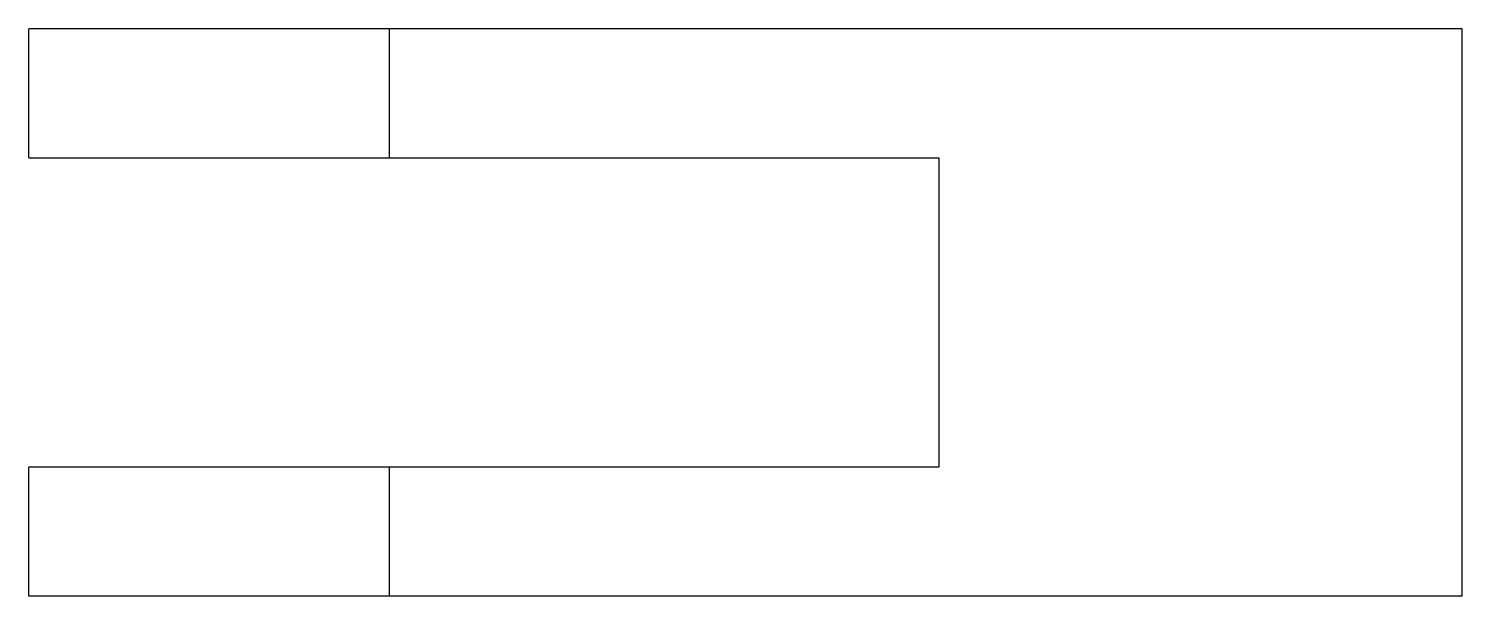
# Model space of a CAD drawing. Header units: metres. Extents: x -15.3 to 40.3, y -22 to 0.
import ezdxf

# ---------------------------------------------------------------- set-up
doc = ezdxf.new("R2010")
doc.units = ezdxf.units.M

msp = doc.modelspace()

# ---------------------------------------------------------------- linework, layer by layer
for points in [[(-15.3, -5), (-15.3, -4.9), (-15.3, -4.8), (-15.3, -4.7), (-15.3, -4.6), (-15.3, -4.5), (-15.3, -4.4), (-15.3, -4.3), (-15.3, -4.2), (-15.3, -4.1), (-15.3, -4), (-15.3, -3.9), (-15.3, -3.8), (-15.3, -3.7), (-15.3, -3.6), (-15.3, -3.5), (-15.3, -3.4), (-15.3, -3.3), (-15.3, -3.2), (-15.3, -3.1), (-15.3, -3), (-15.3, -2.9), (-15.3, -2.8), (-15.3, -2.7), (-15.3, -2.6), (-15.3, -2.5), (-15.3, -2.4), (-15.3, -2.3), (-15.3, -2.2), (-15.3, -2.1), (-15.3, -2), (-15.3, -1.9), (-15.3, -1.8), (-15.3, -1.7), (-15.3, -1.6), (-15.3, -1.5), (-15.3, -1.4), (-15.3, -1.3), (-15.3, -1.2), (-15.3, -1.1), (-15.3, -1), (-15.3, -0.9), (-15.3, -0.8), (-15.3, -0.7), (-15.3, -0.6), (-15.3, -0.5), (-15.3, -0.4), (-15.3, -0.3), (-15.3, -0.2), (-15.3, -0.1), (-15.3, 0)], [(-1.3, 0), (-1.349, 0), (-1.398, 0), (-1.447, 0), (-1.538, 0), (-1.683, 0), (-1.828, 0), (-1.973, 0), (-2.193, 0), (-2.427, 0), (-2.66, 0), (-2.916, 0), (-3.226, 0), (-3.537, 0), (-3.847, 0), (-4.201, 0), (-4.573, 0), (-4.944, 0), (-5.322, 0), (-5.736, 0), (-6.151, 0), (-6.565, 0), (-6.992, 0), (-7.428, 0), (-7.864, 0), (-8.3, 0), (-8.736, 0), (-9.172, 0), (-9.608, 0), (-10.035, 0), (-10.449, 0), (-10.864, 0), (-11.278, 0), (-11.656, 0), (-12.027, 0), (-12.399, 0), (-12.753, 0), (-13.063, 0), (-13.374, 0), (-13.684, 0), (-13.94, 0), (-14.173, 0), (-14.407, 0), (-14.627, 0), (-14.772, 0), (-14.917, 0), (-15.062, 0), (-15.153, 0), (-15.202, 0), (-15.251, 0), (-15.3, 0)], [(-1.3, -5), (-1.3, -4.9), (-1.3, -4.8), (-1.3, -4.7), (-1.3, -4.6), (-1.3, -4.5), (-1.3, -4.4), (-1.3, -4.3), (-1.3, -4.2), (-1.3, -4.1), (-1.3, -4), (-1.3, -3.9), (-1.3, -3.8), (-1.3, -3.7), (-1.3, -3.6), (-1.3, -3.5), (-1.3, -3.4), (-1.3, -3.3), (-1.3, -3.2), (-1.3, -3.1), (-1.3, -3), (-1.3, -2.9), (-1.3, -2.8), (-1.3, -2.7), (-1.3, -2.6), (-1.3, -2.5), (-1.3, -2.4), (-1.3, -2.3), (-1.3, -2.2), (-1.3, -2.1), (-1.3, -2), (-1.3, -1.9), (-1.3, -1.8), (-1.3, -1.7), (-1.3, -1.6), (-1.3, -1.5), (-1.3, -1.4), (-1.3, -1.3), (-1.3, -1.2), (-1.3, -1.1), (-1.3, -1), (-1.3, -0.9), (-1.3, -0.8), (-1.3, -0.7), (-1.3, -0.6), (-1.3, -0.5), (-1.3, -0.4), (-1.3, -0.3), (-1.3, -0.2), (-1.3, -0.1), (-1.3, 0)], [(40.3, 0), (39.468, 0), (38.636, 0), (37.804, 0), (36.972, 0), (36.14, 0), (35.308, 0), (34.476, 0), (33.644, 0), (32.812, 0), (31.98, 0), (31.148, 0), (30.316, 0), (29.484, 0), (28.652, 0), (27.82, 0), (26.988, 0), (26.156, 0), (25.324, 0), (24.492, 0), (23.66, 0), (22.828, 0), (21.996, 0), (21.164, 0), (20.332, 0), (19.5, 0), (18.668, 0), (17.836, 0), (17.004, 0), (16.172, 0), (15.34, 0), (14.508, 0), (13.676, 0), (12.844, 0), (12.012, 0), (11.18, 0), (10.348, 0), (9.516, 0), (8.684, 0), (7.852, 0), (7.02, 0), (6.188, 0), (5.356, 0), (4.524, 0), (3.692, 0), (2.86, 0), (2.028, 0), (1.196, 0), (0.364, 0), (-0.468, 0), (-1.3, 0)], [(40.3, -22), (40.3, -21.56), (40.3, -21.12), (40.3, -20.68), (40.3, -20.24), (40.3, -19.8), (40.3, -19.36), (40.3, -18.92), (40.3, -18.48), (40.3, -18.04), (40.3, -17.6), (40.3, -17.16), (40.3, -16.72), (40.3, -16.28), (40.3, -15.84), (40.3, -15.4), (40.3, -14.96), (40.3, -14.52), (40.3, -14.08), (40.3, -13.64), (40.3, -13.2), (40.3, -12.76), (40.3, -12.32), (40.3, -11.88), (40.3, -11.44), (40.3, -11), (40.3, -10.56), (40.3, -10.12), (40.3, -9.68), (40.3, -9.24), (40.3, -8.8), (40.3, -8.36), (40.3, -7.92), (40.3, -7.48), (40.3, -7.04), (40.3, -6.6), (40.3, -6.16), (40.3, -5.72), (40.3, -5.28), (40.3, -4.84), (40.3, -4.4), (40.3, -3.96), (40.3, -3.52), (40.3, -3.08), (40.3, -2.64), (40.3, -2.2), (40.3, -1.76), (40.3, -1.32), (40.3, -0.88), (40.3, -0.44), (40.3, 0)], [(-15.3, -5), (-15.251, -5), (-15.202, -5), (-15.153, -5), (-15.062, -5), (-14.917, -5), (-14.772, -5), (-14.627, -5), (-14.407, -5), (-14.173, -5), (-13.94, -5), (-13.684, -5), (-13.374, -5), (-13.063, -5), (-12.753, -5), (-12.399, -5), (-12.027, -5), (-11.656, -5), (-11.278, -5), (-10.864, -5), (-10.449, -5), (-10.035, -5), (-9.608, -5), (-9.172, -5), (-8.736, -5), (-8.3, -5), (-7.864, -5), (-7.428, -5), (-6.992, -5), (-6.565, -5), (-6.151, -5), (-5.736, -5), (-5.322, -5), (-4.944, -5), (-4.573, -5), (-4.201, -5), (-3.847, -5), (-3.537, -5), (-3.226, -5), (-2.916, -5), (-2.66, -5), (-2.427, -5), (-2.193, -5), (-1.973, -5), (-1.828, -5), (-1.683, -5), (-1.538, -5), (-1.447, -5), (-1.398, -5), (-1.349, -5), (-1.3, -5)], [(-1.3, -5), (-0.874, -5), (-0.448, -5), (-0.022, -5), (0.404, -5), (0.83, -5), (1.256, -5), (1.682, -5), (2.108, -5), (2.534, -5), (2.96, -5), (3.386, -5), (3.812, -5), (4.238, -5), (4.664, -5), (5.09, -5), (5.516, -5), (5.942, -5), (6.368, -5), (6.794, -5), (7.22, -5), (7.646, -5), (8.072, -5), (8.498, -5), (8.924, -5), (9.35, -5), (9.776, -5), (10.202, -5), (10.628, -5), (11.054, -5), (11.48, -5), (11.906, -5), (12.332, -5), (12.758, -5), (13.184, -5), (13.61, -5), (14.036, -5), (14.462, -5), (14.888, -5), (15.314, -5), (15.74, -5), (16.166, -5), (16.592, -5), (17.018, -5), (17.444, -5), (17.87, -5), (18.296, -5), (18.722, -5), (19.148, -5), (19.574, -5), (20, -5)], [(20, -5), (20, -5.24), (20, -5.48), (20, -5.72), (20, -5.96), (20, -6.2), (20, -6.44), (20, -6.68), (20, -6.92), (20, -7.16), (20, -7.4), (20, -7.64), (20, -7.88), (20, -8.12), (20, -8.36), (20, -8.6), (20, -8.84), (20, -9.08), (20, -9.32), (20, -9.56), (20, -9.8), (20, -10.04), (20, -10.28), (20, -10.52), (20, -10.76), (20, -11), (20, -11.24), (20, -11.48), (20, -11.72), (20, -11.96), (20, -12.2), (20, -12.44), (20, -12.68), (20, -12.92), (20, -13.16), (20, -13.4), (20, -13.64), (20, -13.88), (20, -14.12), (20, -14.36), (20, -14.6), (20, -14.84), (20, -15.08), (20, -15.32), (20, -15.56), (20, -15.8), (20, -16.04), (20, -16.28), (20, -16.52), (20, -16.76), (20, -17)], [(-1.3, -17), (-1.349, -17), (-1.398, -17), (-1.447, -17), (-1.538, -17), (-1.683, -17), (-1.828, -17), (-1.973, -17), (-2.193, -17), (-2.427, -17), (-2.66, -17), (-2.916, -17), (-3.226, -17), (-3.537, -17), (-3.847, -17), (-4.201, -17), (-4.573, -17), (-4.944, -17), (-5.322, -17), (-5.736, -17), (-6.151, -17), (-6.565, -17), (-6.992, -17), (-7.428, -17), (-7.864, -17), (-8.3, -17), (-8.736, -17), (-9.172, -17), (-9.608, -17), (-10.035, -17), (-10.449, -17), (-10.864, -17), (-11.278, -17), (-11.656, -17), (-12.027, -17), (-12.399, -17), (-12.753, -17), (-13.063, -17), (-13.374, -17), (-13.684, -17), (-13.94, -17), (-14.173, -17), (-14.407, -17), (-14.627, -17), (-14.772, -17), (-14.917, -17), (-15.062, -17), (-15.153, -17), (-15.202, -17), (-15.251, -17), (-15.3, -17)], [(-15.3, -22), (-15.3, -21.9), (-15.3, -21.8), (-15.3, -21.7), (-15.3, -21.6), (-15.3, -21.5), (-15.3, -21.4), (-15.3, -21.3), (-15.3, -21.2), (-15.3, -21.1), (-15.3, -21), (-15.3, -20.9), (-15.3, -20.8), (-15.3, -20.7), (-15.3, -20.6), (-15.3, -20.5), (-15.3, -20.4), (-15.3, -20.3), (-15.3, -20.2), (-15.3, -20.1), (-15.3, -20), (-15.3, -19.9), (-15.3, -19.8), (-15.3, -19.7), (-15.3, -19.6), (-15.3, -19.5), (-15.3, -19.4), (-15.3, -19.3), (-15.3, -19.2), (-15.3, -19.1), (-15.3, -19), (-15.3, -18.9), (-15.3, -18.8), (-15.3, -18.7), (-15.3, -18.6), (-15.3, -18.5), (-15.3, -18.4), (-15.3, -18.3), (-15.3, -18.2), (-15.3, -18.1), (-15.3, -18), (-15.3, -17.9), (-15.3, -17.8), (-15.3, -17.7), (-15.3, -17.6), (-15.3, -17.5), (-15.3, -17.4), (-15.3, -17.3), (-15.3, -17.2), (-15.3, -17.1), (-15.3, -17)], [(20, -17), (19.574, -17), (19.148, -17), (18.722, -17), (18.296, -17), (17.87, -17), (17.444, -17), (17.018, -17), (16.592, -17), (16.166, -17), (15.74, -17), (15.314, -17), (14.888, -17), (14.462, -17), (14.036, -17), (13.61, -17), (13.184, -17), (12.758, -17), (12.332, -17), (11.906, -17), (11.48, -17), (11.054, -17), (10.628, -17), (10.202, -17), (9.776, -17), (9.35, -17), (8.924, -17), (8.498, -17), (8.072, -17), (7.646, -17), (7.22, -17), (6.794, -17), (6.368, -17), (5.942, -17), (5.516, -17), (5.09, -17), (4.664, -17), (4.238, -17), (3.812, -17), (3.386, -17), (2.96, -17), (2.534, -17), (2.108, -17), (1.682, -17), (1.256, -17), (0.83, -17), (0.404, -17), (-0.022, -17), (-0.448, -17), (-0.874, -17), (-1.3, -17)], [(-1.3, -22), (-1.3, -21.9), (-1.3, -21.8), (-1.3, -21.7), (-1.3, -21.6), (-1.3, -21.5), (-1.3, -21.4), (-1.3, -21.3), (-1.3, -21.2), (-1.3, -21.1), (-1.3, -21), (-1.3, -20.9), (-1.3, -20.8), (-1.3, -20.7), (-1.3, -20.6), (-1.3, -20.5), (-1.3, -20.4), (-1.3, -20.3), (-1.3, -20.2), (-1.3, -20.1), (-1.3, -20), (-1.3, -19.9), (-1.3, -19.8), (-1.3, -19.7), (-1.3, -19.6), (-1.3, -19.5), (-1.3, -19.4), (-1.3, -19.3), (-1.3, -19.2), (-1.3, -19.1), (-1.3, -19), (-1.3, -18.9), (-1.3, -18.8), (-1.3, -18.7), (-1.3, -18.6), (-1.3, -18.5), (-1.3, -18.4), (-1.3, -18.3), (-1.3, -18.2), (-1.3, -18.1), (-1.3, -18), (-1.3, -17.9), (-1.3, -17.8), (-1.3, -17.7), (-1.3, -17.6), (-1.3, -17.5), (-1.3, -17.4), (-1.3, -17.3), (-1.3, -17.2), (-1.3, -17.1), (-1.3, -17)], [(-1.3, -22), (-1.349, -22), (-1.398, -22), (-1.447, -22), (-1.538, -22), (-1.683, -22), (-1.828, -22), (-1.973, -22), (-2.193, -22), (-2.427, -22), (-2.66, -22), (-2.916, -22), (-3.226, -22), (-3.537, -22), (-3.847, -22), (-4.201, -22), (-4.573, -22), (-4.944, -22), (-5.322, -22), (-5.736, -22), (-6.151, -22), (-6.565, -22), (-6.992, -22), (-7.428, -22), (-7.864, -22), (-8.3, -22), (-8.736, -22), (-9.172, -22), (-9.608, -22), (-10.035, -22), (-10.449, -22), (-10.864, -22), (-11.278, -22), (-11.656, -22), (-12.027, -22), (-12.399, -22), (-12.753, -22), (-13.063, -22), (-13.374, -22), (-13.684, -22), (-13.94, -22), (-14.173, -22), (-14.407, -22), (-14.627, -22), (-14.772, -22), (-14.917, -22), (-15.062, -22), (-15.153, -22), (-15.202, -22), (-15.251, -22), (-15.3, -22)], [(40.3, -22), (39.468, -22), (38.636, -22), (37.804, -22), (36.972, -22), (36.14, -22), (35.308, -22), (34.476, -22), (33.644, -22), (32.812, -22), (31.98, -22), (31.148, -22), (30.316, -22), (29.484, -22), (28.652, -22), (27.82, -22), (26.988, -22), (26.156, -22), (25.324, -22), (24.492, -22), (23.66, -22), (22.828, -22), (21.996, -22), (21.164, -22), (20.332, -22), (19.5, -22), (18.668, -22), (17.836, -22), (17.004, -22), (16.172, -22), (15.34, -22), (14.508, -22), (13.676, -22), (12.844, -22), (12.012, -22), (11.18, -22), (10.348, -22), (9.516, -22), (8.684, -22), (7.852, -22), (7.02, -22), (6.188, -22), (5.356, -22), (4.524, -22), (3.692, -22), (2.86, -22), (2.028, -22), (1.196, -22), (0.364, -22), (-0.468, -22), (-1.3, -22)]]:
    msp.add_lwpolyline(points)

doc.saveas('drawing.dxf')
